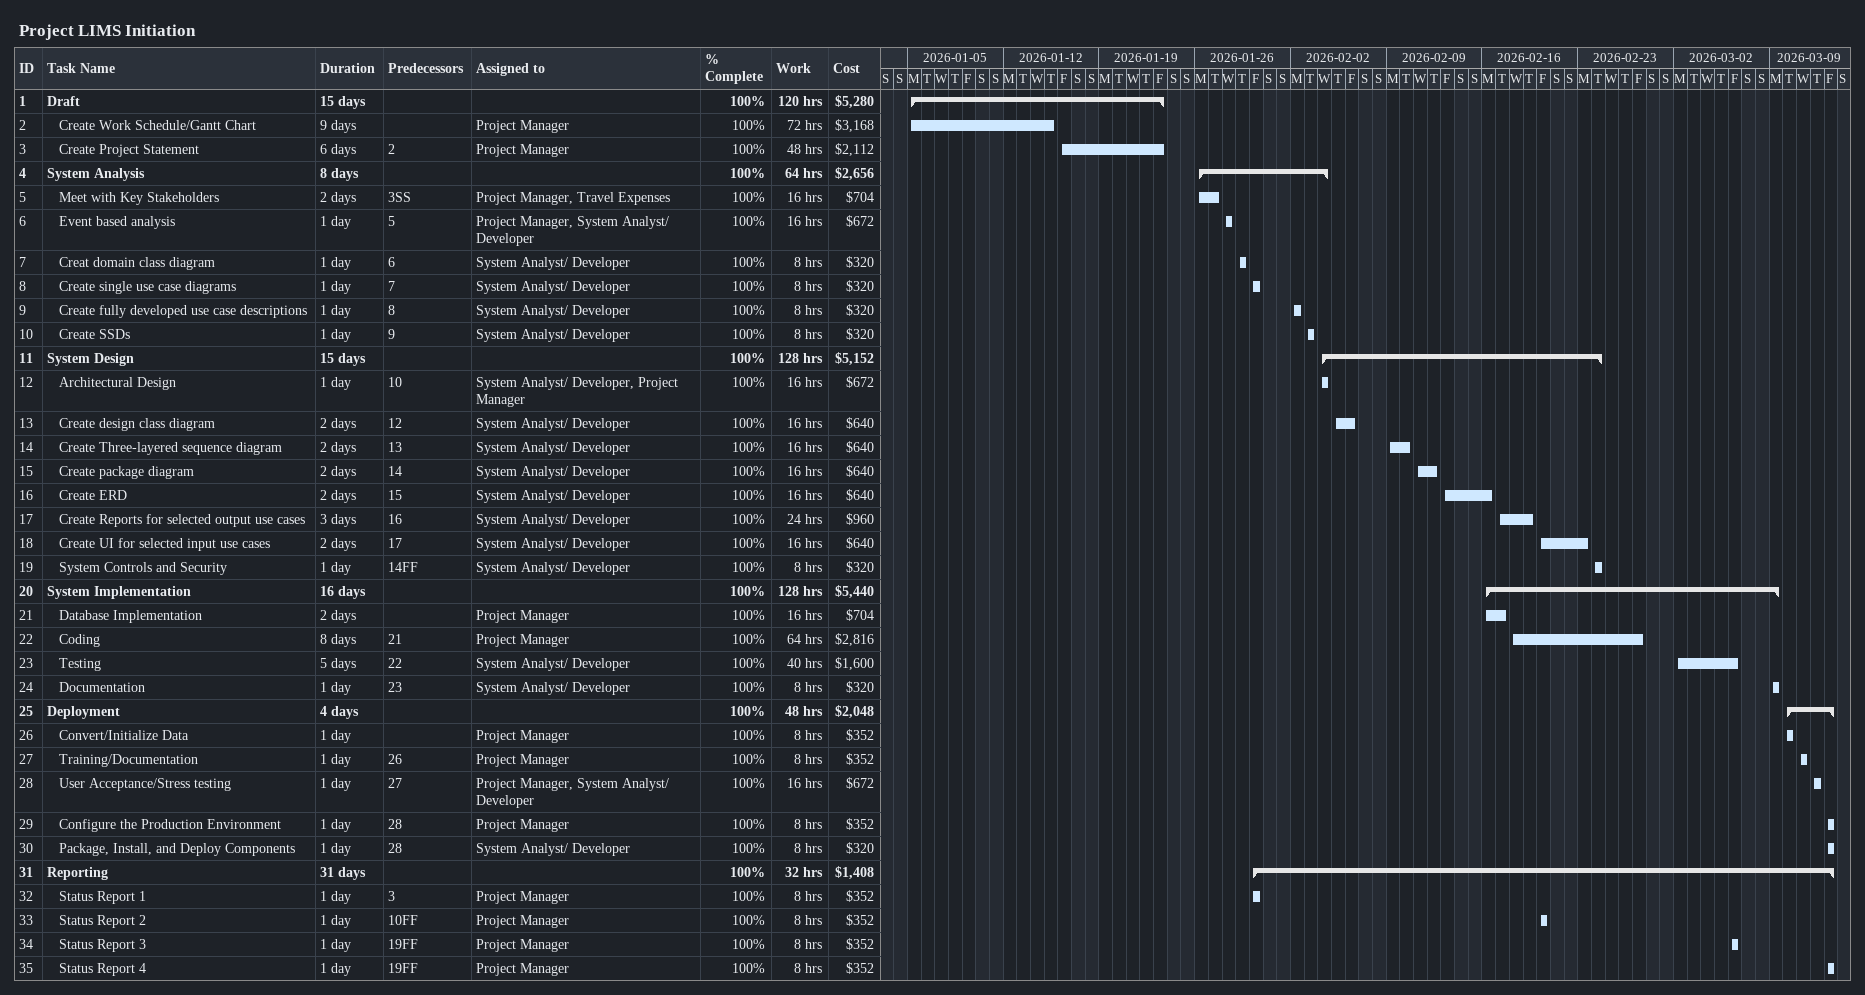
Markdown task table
Project LIMS Initiation

| ID | Level | Task | Duration | Start | Finish | Predecessors | Resources | % complete | Work (h) | Cost ($) |
|---|---|---|---|---|---|---|---|---|---|---|
| 1 | 1 | **Draft** | 15d | 2026-01-05 | 2026-01-23 |  |  | 100 | 120 | 5280 |
| 2 | 2 | Create Work Schedule/Gantt Chart | 9d | 2026-01-05 | 2026-01-15 |  | Project Manager | 100 | 72 | 3168 |
| 3 | 2 | Create Project Statement | 6d | 2026-01-16 | 2026-01-23 | 2 | Project Manager | 100 | 48 | 2112 |
| 4 | 1 | **System Analysis** | 8d | 2026-01-26 | 2026-02-04 |  |  | 100 | 64 | 2656 |
| 5 | 2 | Meet with Key Stakeholders | 2d | 2026-01-26 | 2026-01-27 | 3SS | Project Manager, Travel Expenses | 100 | 16 | 704 |
| 6 | 2 | Event based analysis | 1d | 2026-01-28 | 2026-01-28 | 5 | Project Manager, System Analyst/ Developer | 100 | 16 | 672 |
| 7 | 2 | Creat domain class diagram | 1d | 2026-01-29 | 2026-01-29 | 6 | System Analyst/ Developer | 100 | 8 | 320 |
| 8 | 2 | Create single use case diagrams | 1d | 2026-01-30 | 2026-01-30 | 7 | System Analyst/ Developer | 100 | 8 | 320 |
| 9 | 2 | Create fully developed use case descriptions | 1d | 2026-02-02 | 2026-02-02 | 8 | System Analyst/ Developer | 100 | 8 | 320 |
| 10 | 2 | Create SSDs | 1d | 2026-02-03 | 2026-02-03 | 9 | System Analyst/ Developer | 100 | 8 | 320 |
| 11 | 1 | **System Design** | 15d | 2026-02-04 | 2026-02-24 |  |  | 100 | 128 | 5152 |
| 12 | 2 | Architectural Design | 1d | 2026-02-04 | 2026-02-04 | 10 | System Analyst/ Developer, Project Manager | 100 | 16 | 672 |
| 13 | 2 | Create design class diagram | 2d | 2026-02-05 | 2026-02-06 | 12 | System Analyst/ Developer | 100 | 16 | 640 |
| 14 | 2 | Create Three-layered sequence diagram | 2d | 2026-02-09 | 2026-02-10 | 13 | System Analyst/ Developer | 100 | 16 | 640 |
| 15 | 2 | Create package diagram | 2d | 2026-02-11 | 2026-02-12 | 14 | System Analyst/ Developer | 100 | 16 | 640 |
| 16 | 2 | Create ERD | 2d | 2026-02-13 | 2026-02-16 | 15 | System Analyst/ Developer | 100 | 16 | 640 |
| 17 | 2 | Create Reports for selected output use cases | 3d | 2026-02-17 | 2026-02-19 | 16 | System Analyst/ Developer | 100 | 24 | 960 |
| 18 | 2 | Create UI for selected input use cases | 2d | 2026-02-20 | 2026-02-23 | 17 | System Analyst/ Developer | 100 | 16 | 640 |
| 19 | 2 | System Controls and Security | 1d | 2026-02-24 | 2026-02-24 | 14FF | System Analyst/ Developer | 100 | 8 | 320 |
| 20 | 1 | **System Implementation** | 16d | 2026-02-16 | 2026-03-09 |  |  | 100 | 128 | 5440 |
| 21 | 2 | Database Implementation | 2d | 2026-02-16 | 2026-02-17 |  | Project Manager | 100 | 16 | 704 |
| 22 | 2 | Coding | 8d | 2026-02-18 | 2026-02-27 | 21 | Project Manager | 100 | 64 | 2816 |
| 23 | 2 | Testing | 5d | 2026-03-02 | 2026-03-06 | 22 | System Analyst/ Developer | 100 | 40 | 1600 |
| 24 | 2 | Documentation | 1d | 2026-03-09 | 2026-03-09 | 23 | System Analyst/ Developer | 100 | 8 | 320 |
| 25 | 1 | **Deployment** | 4d | 2026-03-10 | 2026-03-13 |  |  | 100 | 48 | 2048 |
| 26 | 2 | Convert/Initialize Data | 1d | 2026-03-10 | 2026-03-10 |  | Project Manager | 100 | 8 | 352 |
| 27 | 2 | Training/Documentation | 1d | 2026-03-11 | 2026-03-11 | 26 | Project Manager | 100 | 8 | 352 |
| 28 | 2 | User Acceptance/Stress testing | 1d | 2026-03-12 | 2026-03-12 | 27 | Project Manager, System Analyst/ Developer | 100 | 16 | 672 |
| 29 | 2 | Configure the Production Environment | 1d | 2026-03-13 | 2026-03-13 | 28 | Project Manager | 100 | 8 | 352 |
| 30 | 2 | Package, Install, and Deploy Components | 1d | 2026-03-13 | 2026-03-13 | 28 | System Analyst/ Developer | 100 | 8 | 320 |
| 31 | 1 | **Reporting** | 31d | 2026-01-30 | 2026-03-13 |  |  | 100 | 32 | 1408 |
| 32 | 2 | Status Report 1 | 1d | 2026-01-30 | 2026-01-30 | 3 | Project Manager | 100 | 8 | 352 |
| 33 | 2 | Status Report 2 | 1d | 2026-02-20 | 2026-02-20 | 10FF | Project Manager | 100 | 8 | 352 |
| 34 | 2 | Status Report 3 | 1d | 2026-03-06 | 2026-03-06 | 19FF | Project Manager | 100 | 8 | 352 |
| 35 | 2 | Status Report 4 | 1d | 2026-03-13 | 2026-03-13 | 19FF | Project Manager | 100 | 8 | 352 |
